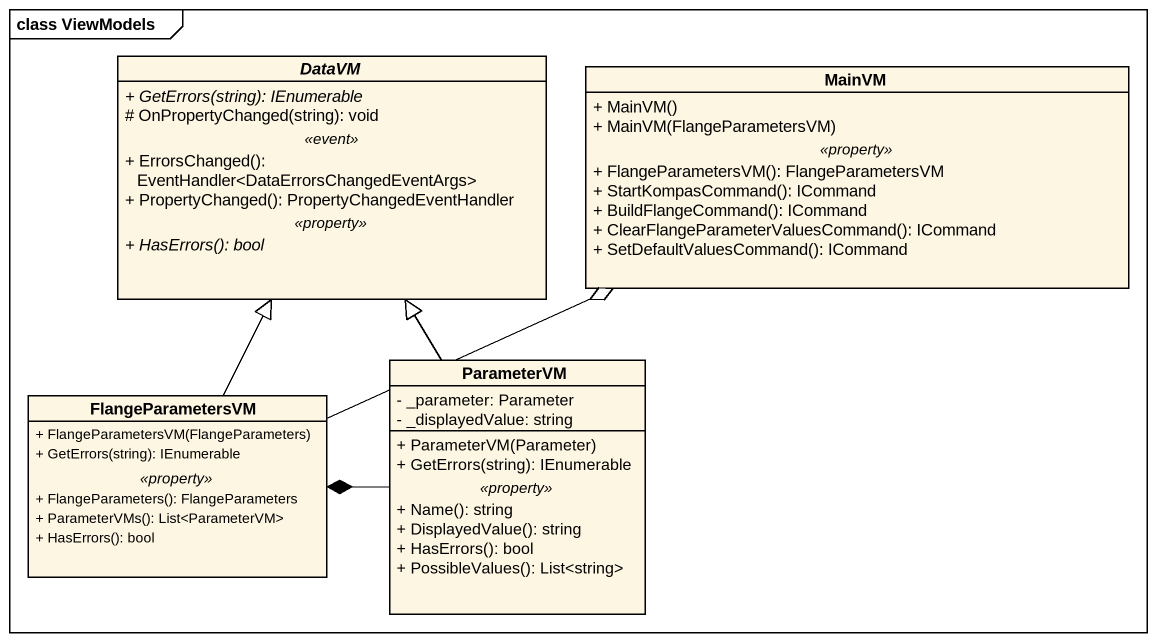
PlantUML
@startuml
mainframe class ViewModels
hide circle
hide empty members
skinparam classAttributeIconSize 0
abstract class DataVM {
  {abstract} + GetErrors(string): IEnumerable
  # OnPropertyChanged(string): void
  .. <<event>> ..
  + ErrorsChanged(): EventHandler<DataErrorsChangedEventArgs>
  + PropertyChanged(): PropertyChangedEventHandler
  .. <<property>> ..
  {abstract} + HasErrors(): bool
}
class MainVM {
  + MainVM()
  + MainVM(FlangeParametersVM)
  .. <<property>> ..
  + FlangeParametersVM(): FlangeParametersVM
  + StartKompasCommand(): ICommand
  + BuildFlangeCommand(): ICommand
  + ClearFlangeParameterValuesCommand(): ICommand
  + SetDefaultValuesCommand(): ICommand
}
class FlangeParametersVM {
  + FlangeParametersVM(FlangeParameters)
  + GetErrors(string): IEnumerable
  .. <<property>> ..
  + FlangeParameters(): FlangeParameters
  + ParameterVMs(): List<ParameterVM>
  + HasErrors(): bool
}
class ParameterVM {
  - _parameter: Parameter
  - _displayedValue: string
  --
  + ParameterVM(Parameter)
  + GetErrors(string): IEnumerable
  .. <<property>> ..
  + Name(): string
  + DisplayedValue(): string
  + HasErrors(): bool
  + PossibleValues(): List<string>
}
FlangeParametersVM -up-|> DataVM
FlangeParametersVM -right-o MainVM
ParameterVM -up-|> DataVM
ParameterVM -left-* FlangeParametersVM
@enduml
